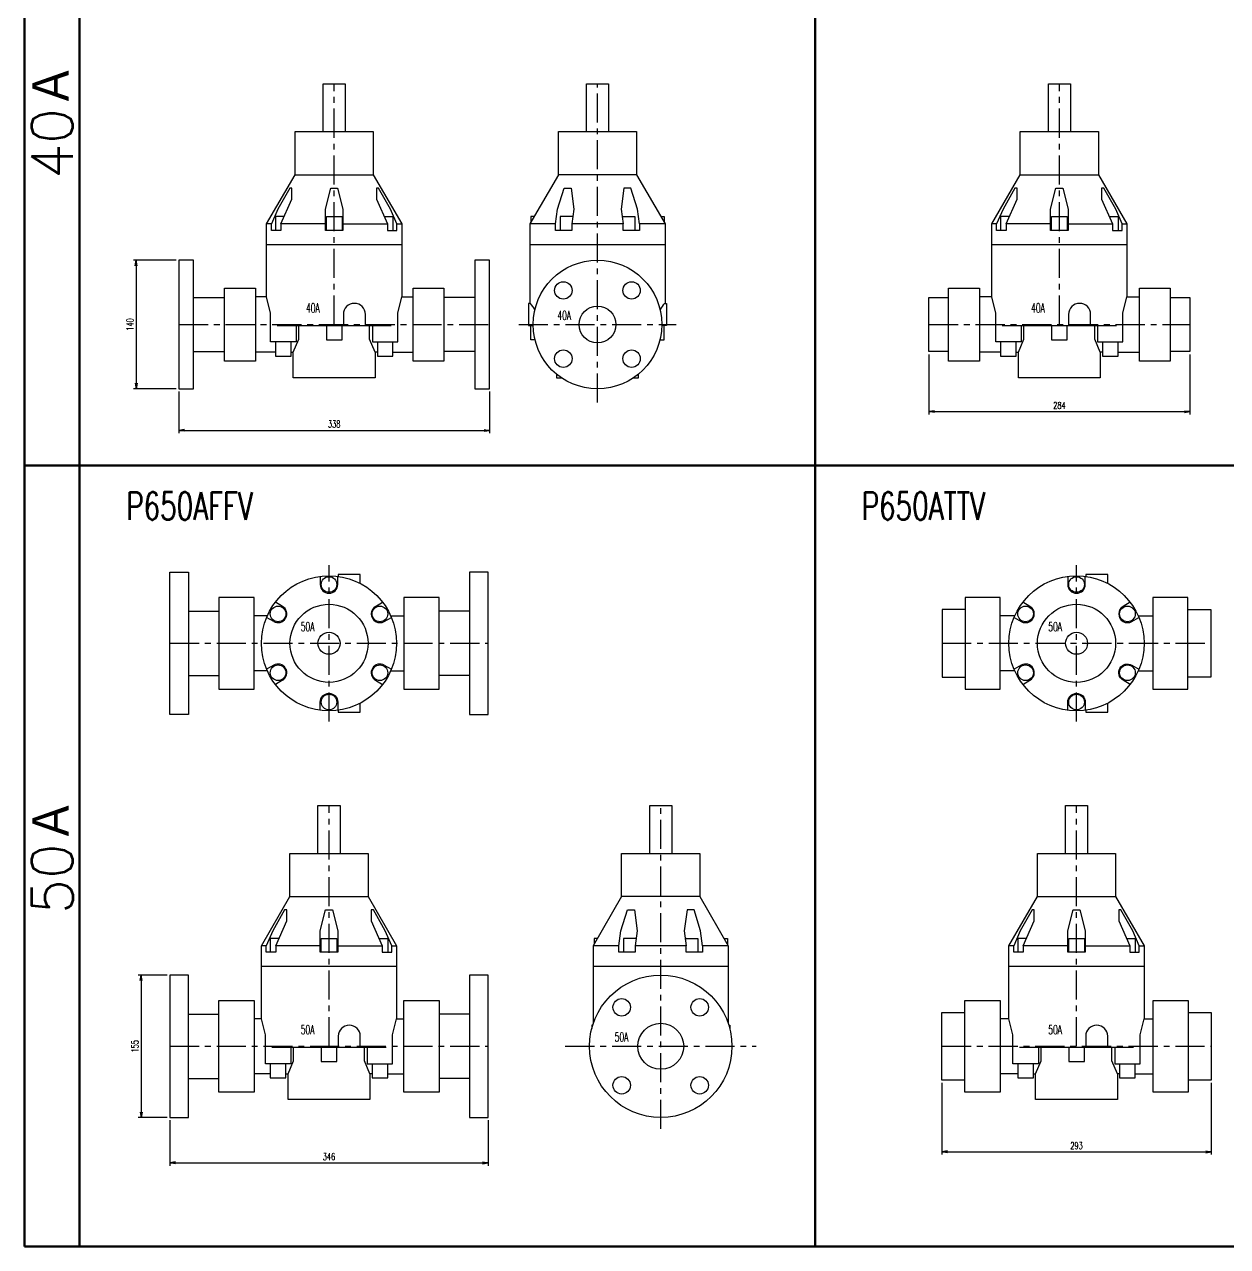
# Model space of a CAD drawing. Header units: millimetres. Extents: x 1711 to 90196, y -23291 to 8516.
# Drawn here: x 19972 to 21280, y -16594 to -15264 of the extents above; entities that cross this region are included whole.
import ezdxf

# ---------------------------------------------------------------- set-up
doc = ezdxf.new("R2010")
doc.units = ezdxf.units.MM
doc.header["$PDMODE"] = 35
doc.linetypes.add('CENTER', pattern=[50.8, 31.75, -6.35, 6.35, -6.35])
for name, color, linetype in [('CEN', 2, 'CENTER'), ('寸法', 2, 'Continuous'), ('配管-CVP', 4, 'Continuous')]:
    doc.layers.add(name, color=color, linetype=linetype)
doc.layers.add('line', color=153, linetype='Continuous', lineweight=50)
doc.styles.add('kpk', font='romans.shx', dxfattribs={"width": 0.7, "bigfont": 'extfont2.shx'})
doc.styles.get("Standard").update_dxf_attribs({"font": 'romans.shx', "bigfont": 'extfont.shx'})
doc.dimstyles.new('KPK-3', dxfattribs={"dimscale": 3, "dimtxt": 2.5, "dimasz": 2, "dimexe": 1, "dimexo": 1, "dimgap": 1, "dimtad": 3, "dimdec": 1, "dimdsep": 46, "dimtxsty": 'kpk', "dimblk": 'OPEN', "dimcen": 2.5, "dimclrd": 2, "dimclre": 2, "dimclrt": 4, "dimadec": 1, "dimazin": 2, "dimtfac": 1, "dimtdec": 1, "dimtmove": 0, "dimatfit": 2, "dimldrblk": 'OPEN', "dimfxl": 0, "dimlwd": -1, "dimlwe": -1, "dimarcsym": 0})

# ---------------------------------------------------------------- blocks, each defined once
blk = doc.blocks.new('_Open')
at = {"color": 0, "linetype": 'ByBlock', "lineweight": -2}
for p, q in [((-1, 0.17), (0, 0)), ((-1, -0.17), (0, 0)), ((0, 0), (-1, 0))]:
    blk.add_line(p, q, dxfattribs=at)
blk = doc.blocks.new('*D3020')
at = {"layer": 'Defpoints', "color": 0, "transparency": 16777216}
for p in [(20139.7, -15660.1), (20477.7, -15660.1), (20477.7, -15705.3)]:
    blk.add_point(p, dxfattribs=at)
at = {"layer": '寸法', "color": 2, "transparency": 16777216}
for p, q in [((20139.7, -15663.1), (20139.7, -15708.3)), ((20477.7, -15663.1), (20477.7, -15708.3)), ((20145.7, -15705.3), (20471.7, -15705.3))]:
    blk.add_line(p, q, dxfattribs=at)
at = {"layer": '寸法', "color": 2, "transparency": 16777216, "xscale": 6, "yscale": 6, "zscale": 6, "rotation": 180}
blk.add_blockref('_Open', (20139.7, -15705.3), dxfattribs=at)
at = {"layer": '寸法', "color": 2, "transparency": 16777216, "xscale": 6, "yscale": 6, "zscale": 6}
blk.add_blockref('_Open', (20477.7, -15705.3), dxfattribs=at)
at = {"layer": '寸法', "color": 4, "transparency": 16777216, "insert": (20308.7, -15698.5), "char_height": 7.5, "attachment_point": 5, "style": 'kpk', "bg_fill": 3, "box_fill_scale": 1.1, "bg_fill_color": 256, "bg_fill_true_color": 13158600, "bg_fill_transparency": 0}
blk.add_mtext('338', dxfattribs=at)
blk = doc.blocks.new('*D3021')
at = {"layer": 'Defpoints', "color": 0, "transparency": 16777216}
for p in [(20130, -16453.2), (20476, -16453.2), (20476, -16502.6)]:
    blk.add_point(p, dxfattribs=at)
at = {"layer": '寸法', "color": 2, "transparency": 16777216}
for p, q in [((20130, -16456.2), (20130, -16505.6)), ((20476, -16456.2), (20476, -16505.6)), ((20136, -16502.6), (20470, -16502.6))]:
    blk.add_line(p, q, dxfattribs=at)
at = {"layer": '寸法', "color": 2, "transparency": 16777216, "xscale": 6, "yscale": 6, "zscale": 6, "rotation": 180}
blk.add_blockref('_Open', (20130, -16502.6), dxfattribs=at)
at = {"layer": '寸法', "color": 2, "transparency": 16777216, "xscale": 6, "yscale": 6, "zscale": 6}
blk.add_blockref('_Open', (20476, -16502.6), dxfattribs=at)
at = {"layer": '寸法', "color": 4, "transparency": 16777216, "insert": (20303, -16495.8), "char_height": 7.5, "attachment_point": 5, "style": 'kpk', "bg_fill": 3, "box_fill_scale": 1.1, "bg_fill_color": 256, "bg_fill_true_color": 13158600, "bg_fill_transparency": 0}
blk.add_mtext('346', dxfattribs=at)
blk = doc.blocks.new('*D3022')
at = {"layer": 'Defpoints', "color": 0, "transparency": 16777216}
for p in [(20969.7, -16412.6), (21262.7, -16412.6), (21262.7, -16490.6)]:
    blk.add_point(p, dxfattribs=at)
at = {"layer": '寸法', "color": 2, "transparency": 16777216}
for p, q in [((20969.7, -16415.6), (20969.7, -16493.6)), ((21262.7, -16415.6), (21262.7, -16493.6)), ((20975.7, -16490.6), (21256.7, -16490.6))]:
    blk.add_line(p, q, dxfattribs=at)
at = {"layer": '寸法', "color": 2, "transparency": 16777216, "xscale": 6, "yscale": 6, "zscale": 6, "rotation": 180}
blk.add_blockref('_Open', (20969.7, -16490.6), dxfattribs=at)
at = {"layer": '寸法', "color": 2, "transparency": 16777216, "xscale": 6, "yscale": 6, "zscale": 6}
blk.add_blockref('_Open', (21262.7, -16490.6), dxfattribs=at)
at = {"layer": '寸法', "color": 4, "transparency": 16777216, "insert": (21116.2, -16483.9), "char_height": 7.5, "attachment_point": 5, "style": 'kpk', "bg_fill": 3, "box_fill_scale": 1.1, "bg_fill_color": 256, "bg_fill_true_color": 13158600, "bg_fill_transparency": 0}
blk.add_mtext('293', dxfattribs=at)
blk = doc.blocks.new('*D3023')
at = {"layer": 'Defpoints', "color": 0, "transparency": 16777216}
for p in [(20955.6, -15619.6), (21239.5, -15619.6), (21239.5, -15684.9)]:
    blk.add_point(p, dxfattribs=at)
at = {"layer": '寸法', "color": 2, "transparency": 16777216}
for p, q in [((20955.6, -15622.6), (20955.6, -15687.9)), ((21239.5, -15622.6), (21239.5, -15687.9)), ((20961.6, -15684.9), (21233.5, -15684.9))]:
    blk.add_line(p, q, dxfattribs=at)
at = {"layer": '寸法', "color": 2, "transparency": 16777216, "xscale": 6, "yscale": 6, "zscale": 6, "rotation": 180}
blk.add_blockref('_Open', (20955.6, -15684.9), dxfattribs=at)
at = {"layer": '寸法', "color": 2, "transparency": 16777216, "xscale": 6, "yscale": 6, "zscale": 6}
blk.add_blockref('_Open', (21239.5, -15684.9), dxfattribs=at)
at = {"layer": '寸法', "color": 4, "transparency": 16777216, "insert": (21097.6, -15678.2), "char_height": 7.5, "attachment_point": 5, "style": 'kpk', "bg_fill": 3, "box_fill_scale": 1.1, "bg_fill_color": 256, "bg_fill_true_color": 13158600, "bg_fill_transparency": 0}
blk.add_mtext('284', dxfattribs=at)
blk = doc.blocks.new('*D2998')
at = {"layer": 'Defpoints', "color": 0, "transparency": 16777216}
for p in [(20139.7, -15520.1), (20093.2, -15660.1), (20139.7, -15660.1)]:
    blk.add_point(p, dxfattribs=at)
at = {"layer": '寸法', "color": 2, "transparency": 16777216}
for p, q in [((20136.7, -15520.1), (20090.2, -15520.1)), ((20093.2, -15526.1), (20093.2, -15654.1)), ((20136.7, -15660.1), (20090.2, -15660.1))]:
    blk.add_line(p, q, dxfattribs=at)
at = {"layer": '寸法', "color": 2, "transparency": 16777216, "xscale": 6, "yscale": 6, "zscale": 6}
for p, rotation in [((20093.2, -15520.1), 90), ((20093.2, -15660.1), 270)]:
    blk.add_blockref('_Open', p, dxfattribs=dict(at, rotation=rotation))
at = {"layer": '寸法', "color": 4, "transparency": 16777216, "insert": (20086.5, -15590.1), "char_height": 7.5, "attachment_point": 5, "rotation": 90, "style": 'kpk', "bg_fill": 3, "box_fill_scale": 1.1, "bg_fill_color": 256, "bg_fill_true_color": 13158600, "bg_fill_transparency": 0}
blk.add_mtext('140', dxfattribs=at)
blk = doc.blocks.new('*D2999')
at = {"layer": 'Defpoints', "color": 0, "transparency": 16777216}
for p in [(20130, -16298.2), (20098.6, -16453.2), (20130, -16453.2)]:
    blk.add_point(p, dxfattribs=at)
at = {"layer": '寸法', "color": 2, "transparency": 16777216}
for p, q in [((20127, -16298.2), (20095.6, -16298.2)), ((20098.6, -16304.2), (20098.6, -16447.2)), ((20127, -16453.2), (20095.6, -16453.2))]:
    blk.add_line(p, q, dxfattribs=at)
at = {"layer": '寸法', "color": 2, "transparency": 16777216, "xscale": 6, "yscale": 6, "zscale": 6}
for p, rotation in [((20098.6, -16298.2), 90), ((20098.6, -16453.2), 270)]:
    blk.add_blockref('_Open', p, dxfattribs=dict(at, rotation=rotation))
at = {"layer": '寸法', "color": 4, "transparency": 16777216, "insert": (20091.9, -16375.7), "char_height": 7.5, "attachment_point": 5, "rotation": 90, "style": 'kpk', "bg_fill": 3, "box_fill_scale": 1.1, "bg_fill_color": 256, "bg_fill_true_color": 13158600, "bg_fill_transparency": 0}
blk.add_mtext('155', dxfattribs=at)
blk = doc.blocks.new('A$Cba4892d7')
at = {"layer": 'line'}
for p, q in [((60, 0), (60, -4960)), ((860, -100), (860, -4960)), ((0, -4110), (2460, -4110))]:
    blk.add_line(p, q, dxfattribs=at)
blk.add_lwpolyline([(0, -4960), (0, 0), (2460, 0), (2460, -4960)], close=True, dxfattribs=at)
at = {"layer": 'line', "char_height": 45, "attachment_point": 5, "rotation": 90}
for s, insert in [('40Ａ', (30, -3735)), ('50Ａ', (30, -4535))]:
    blk.add_mtext(s, dxfattribs=dict(at, insert=insert))
at = {"layer": 'line', "char_height": 30, "attachment_point": 4}
for s, insert in [('{\\W0.7;P650AFFV}', (110.7, -4154.1)), ('{\\W0.7;P650ATTV}', (910.7, -4154.1))]:
    blk.add_mtext(s, dxfattribs=dict(at, insert=insert))

msp = doc.modelspace()

# ---------------------------------------------------------------- linework, layer by layer
at = {"layer": 'CEN'}
for p, q in [((20308.6813, -15590.1273), (20308.6813, -15328.1273)), ((20595.0723, -15675.1273), (20595.0723, -15328.1273)), ((21097.5507, -15590.1273), (21097.5507, -15328.1273)), ((20139.6813, -15590.1273), (20477.6813, -15590.1273)), ((20509.3893, -15590.1273), (20680.7553, -15590.1273)), ((20955.5707, -15590.1273), (21239.5307, -15590.1273)), ((20303.0318, -16022.2165), (20303.0318, -15851.9165)), ((21116.19, -16022.2165), (21116.19, -15851.9165)), ((20130.0318, -15937.0665), (20476.0318, -15937.0665)), ((20969.94, -15937.0665), (21262.44, -15937.0665)), ((20303.0318, -16375.6691), (20303.0318, -16113.6691)), ((20663.883, -16465.6691), (20663.883, -16113.6691)), ((21116.19, -16375.6691), (21116.19, -16113.6691)), ((20130.0318, -16375.6691), (20476.0318, -16375.6691)), ((20560.083, -16375.6691), (20767.683, -16375.6691)), ((20969.69, -16375.6691), (21262.69, -16375.6691))]:
    msp.add_line(p, q, dxfattribs=at)
at = {"layer": '配管-CVP', "color": 0, "linetype": 'ByBlock'}
for p, q in [((20318.1813, -15480.6273), (20366.5562, -15480.6273)), ((20549.4911, -15480.6273), (20521.9403, -15480.6273)), ((21107.0507, -15480.6273), (21155.4256, -15480.6273)), ((20382.1813, -15503.3773), (20235.1813, -15503.3773)), ((20668.5723, -15503.3773), (20521.5723, -15503.3773)), ((21171.0507, -15503.3773), (21024.0507, -15503.3773)), ((20155.6813, -15560.6273), (20189.4313, -15560.6273)), ((20461.6813, -15560.6273), (20427.9313, -15560.6273)), ((20246.5833, -15591.1273), (20370.7793, -15591.1273)), ((21035.4528, -15591.1273), (21159.6487, -15591.1273)), ((20155.6813, -15619.6273), (20189.4313, -15619.6273)), ((20244.7557, -15620.1273), (20222.9313, -15620.1273)), ((20372.6069, -15620.1273), (20394.4313, -15620.1273)), ((20461.6813, -15619.6273), (20427.9313, -15619.6273)), ((21033.6251, -15620.1273), (21010.5007, -15620.1273)), ((21161.4764, -15620.1273), (21184.6007, -15620.1273)), ((20252.3562, -15896.8393), (20244.6629, -15892.3975)), ((20353.7074, -15896.8393), (20361.4008, -15892.3975)), ((20150.0318, -15902.0665), (20183.2818, -15902.0665)), ((20235.933, -15907.0665), (20221.5818, -15907.0665)), ((20370.1306, -15907.0665), (20384.4818, -15907.0665)), ((20456.0318, -15902.0665), (20422.7818, -15902.0665)), ((21049.0912, -15907.0665), (21033.24, -15907.0665)), ((21183.2888, -15907.0665), (21199.14, -15907.0665)), ((20242.8562, -15913.2937), (20235.1629, -15908.852)), ((20363.2074, -15913.2937), (20370.9008, -15908.852)), ((20242.8562, -15960.8393), (20235.1629, -15965.281)), ((20363.2074, -15960.8393), (20370.9008, -15965.281)), ((20150.0318, -15972.0665), (20183.2818, -15972.0665)), ((20235.933, -15967.0665), (20221.5818, -15967.0665)), ((20370.1306, -15967.0665), (20384.4818, -15967.0665)), ((20456.0318, -15972.0665), (20422.7818, -15972.0665)), ((21049.0912, -15967.0665), (21033.24, -15967.0665)), ((21183.2888, -15967.0665), (21199.14, -15967.0665)), ((20252.3562, -15977.2937), (20244.6629, -15981.7355)), ((20353.7074, -15977.2937), (20361.4008, -15981.7355)), ((20312.5318, -16266.1691), (20360.9067, -16266.1691)), ((20618.3018, -16266.1691), (20590.751, -16266.1691)), ((21125.69, -16266.1691), (21174.0649, -16266.1691)), ((20376.5318, -16288.9191), (20229.5318, -16288.9191)), ((20737.383, -16288.9191), (20590.383, -16288.9191)), ((21189.69, -16288.9191), (21042.69, -16288.9191)), ((20150.0318, -16340.6691), (20183.2818, -16340.6691)), ((20456.0318, -16340.6691), (20422.7818, -16340.6691)), ((20240.9339, -16376.6691), (20365.1298, -16376.6691)), ((21054.0921, -16376.6691), (21178.288, -16376.6691)), ((20150.0318, -16410.6691), (20183.2818, -16410.6691)), ((20239.1062, -16405.6691), (20221.5818, -16405.6691)), ((20366.9574, -16405.6691), (20384.4818, -16405.6691)), ((20456.0318, -16410.6691), (20422.7818, -16410.6691)), ((21052.2644, -16405.6691), (21032.99, -16405.6691)), ((21180.1156, -16405.6691), (21199.39, -16405.6691))]:
    msp.add_line(p, q, dxfattribs=at)
for points in [[(20296.6813, -15380.1273), (20296.6813, -15328.1273), (20320.6813, -15328.1273), (20320.6813, -15380.1273)], [(20583.0723, -15380.1273), (20583.0723, -15328.1273), (20607.0723, -15328.1273), (20607.0723, -15380.1273)], [(21085.5507, -15380.1273), (21085.5507, -15328.1273), (21109.5507, -15328.1273), (21109.5507, -15380.1273)], [(20235.1813, -15560.1273), (20235.1813, -15480.6273), (20266.1813, -15427.1273), (20266.1813, -15380.1273), (20351.1813, -15380.1273), (20351.1813, -15427.1273)], [(20552.5723, -15427.1273), (20552.5723, -15380.1273), (20637.5723, -15380.1273), (20637.5723, -15427.1273), (20668.5723, -15480.6273), (20668.5723, -15567.1273)], [(21024.0507, -15560.1273), (21024.0507, -15480.6273), (21055.0507, -15427.1273), (21055.0507, -15380.1273), (21140.0507, -15380.1273), (21140.0507, -15427.1273)], [(20266.1813, -15427.1273), (20351.1813, -15427.1273), (20382.1813, -15480.6273), (20382.1813, -15560.1273)], [(20637.5723, -15427.1273), (20552.5723, -15427.1273), (20521.5723, -15480.6273), (20521.5723, -15567.1273)], [(21055.0507, -15427.1273), (21140.0507, -15427.1273), (21171.0507, -15480.6273), (21171.0507, -15560.1273)], [(20299.1813, -15480.6273), (20250.8064, -15480.6273), (20262.7557, -15453.4993), (20262.7557, -15441.6273), (20260.3881, -15441.6273), (20247.4247, -15464.6273), (20240.3771, -15480.6273), (20235.5493, -15480.6273)], [(20376.9855, -15480.6273), (20369.9379, -15464.6273), (20356.9744, -15441.6273), (20354.6069, -15441.6273), (20354.6069, -15453.4993), (20366.5562, -15480.6273), (20366.5562, -15487.6273), (20376.9855, -15487.6273), (20376.9855, -15480.6273), (20381.8133, -15480.6273)], [(20668.2043, -15480.6273), (20640.6535, -15480.6273), (20638.457, -15464.6273), (20631.3855, -15441.6273), (20623.7189, -15441.6273), (20620.6829, -15464.6273), (20622.8468, -15480.6273), (20567.3204, -15480.6273)], [(21088.0507, -15480.6273), (21039.6759, -15480.6273), (21051.6251, -15453.4993), (21051.6251, -15441.6273), (21049.2576, -15441.6273), (21036.2942, -15464.6273), (21029.2466, -15480.6273), (21024.4188, -15480.6273)], [(21165.8549, -15480.6273), (21158.8073, -15464.6273), (21145.8439, -15441.6273), (21143.4764, -15441.6273), (21143.4764, -15453.4993), (21155.4256, -15480.6273), (21155.4256, -15487.6273), (21165.8549, -15487.6273), (21165.8549, -15480.6273), (21170.6827, -15480.6273)], [(20250.8064, -15480.6273), (20250.8064, -15487.6273), (20240.3771, -15487.6273), (20240.3771, -15480.6273)], [(20254.3302, -15472.6273), (20244.7557, -15472.6273), (20244.7557, -15487.6273)], [(20300.1813, -15487.6273), (20300.1813, -15472.6273), (20317.1813, -15472.6273), (20317.1813, -15487.6273)], [(20363.0324, -15472.6273), (20372.6069, -15472.6273), (20372.6069, -15487.6273)], [(20526.2078, -15472.6273), (20522.5723, -15472.6273), (20522.5723, -15478.9563)], [(20567.2977, -15472.6273), (20554.5723, -15472.6273), (20554.5723, -15487.6273)], [(20622.8468, -15472.6273), (20635.5723, -15472.6273), (20635.5723, -15487.6273)], [(20640.6535, -15480.6273), (20640.6535, -15487.6273), (20622.8468, -15487.6273), (20622.8468, -15480.6273)], [(20663.9368, -15472.6273), (20667.5723, -15472.6273), (20667.5723, -15478.9563)], [(21039.6759, -15480.6273), (21039.6759, -15487.6273), (21029.2466, -15487.6273), (21029.2466, -15480.6273)], [(21043.1997, -15472.6273), (21033.6251, -15472.6273), (21033.6251, -15487.6273)], [(21089.0507, -15487.6273), (21089.0507, -15472.6273), (21106.0507, -15472.6273), (21106.0507, -15487.6273)], [(21151.9018, -15472.6273), (21161.4764, -15472.6273), (21161.4764, -15487.6273)], [(20267.1813, -15591.1273), (20267.1813, -15609.1273), (20239.5073, -15609.1273), (20239.5073, -15577.738), (20235.1813, -15560.1273), (20222.9313, -15560.1273)], [(20350.1813, -15591.1273), (20350.1813, -15609.1273), (20377.8553, -15609.1273), (20377.8553, -15577.738), (20382.1813, -15560.1273), (20394.4313, -15560.1273)], [(21056.0507, -15591.1273), (21056.0507, -15609.1273), (21028.3768, -15609.1273), (21028.3768, -15577.738), (21024.0507, -15560.1273), (21010.5007, -15560.1273)], [(21139.0507, -15591.1273), (21139.0507, -15609.1273), (21166.7247, -15609.1273), (21166.7247, -15577.738), (21171.0507, -15560.1273), (21184.6007, -15560.1273)], [(20522.2394, -15567.1273), (20520.0723, -15567.1273), (20520.0723, -15591.1273), (20525.0794, -15591.1273)], [(20667.9051, -15567.1273), (20670.0723, -15567.1273), (20670.0723, -15591.1273), (20665.0651, -15591.1273)], [(20261.7557, -15620.1273), (20264.1813, -15620.1273), (20270.1233, -15605.9862), (20270.1233, -15591.1273)], [(20300.1813, -15591.1273), (20300.1813, -15606.6273), (20317.1813, -15606.6273), (20317.1813, -15591.1273)], [(20355.6069, -15620.1273), (20353.1813, -15620.1273), (20347.2393, -15605.9862), (20347.2393, -15591.1273)], [(20527.0447, -15606.6273), (20522.5723, -15606.6273), (20522.5723, -15591.1273)], [(20663.0999, -15606.6273), (20667.5723, -15606.6273), (20667.5723, -15591.1273)], [(21089.0507, -15591.1273), (21089.0507, -15606.6273), (21106.0507, -15606.6273), (21106.0507, -15591.1273)], [(20244.7557, -15609.1273), (20244.7557, -15624.6273), (20261.7557, -15624.6273), (20261.7557, -15609.1273)], [(20355.6069, -15609.1273), (20355.6069, -15624.6273), (20372.6069, -15624.6273), (20372.6069, -15609.1273)], [(20353.1813, -15620.1273), (20353.1813, -15648.1273), (20264.1813, -15648.1273), (20264.1813, -15620.1273)], [(20550.5723, -15644.162), (20550.5723, -15648.1273), (20555.8805, -15648.1273)], [(20634.2641, -15648.1273), (20639.5723, -15648.1273), (20639.5723, -15644.162)], [(20337.0318, -15871.9032), (20337.0318, -15862.0665), (20313.0318, -15862.0665), (20313.0318, -15864.2499)], [(21150.19, -15871.9032), (21150.19, -15862.0665), (21126.19, -15862.0665), (21126.19, -15864.2499)], [(20994.94, -15900.1665), (20969.94, -15900.1665), (20969.94, -15973.9665), (20994.94, -15973.9665)], [(21237.44, -15900.1665), (21262.44, -15900.1665), (21262.44, -15973.9665), (21237.44, -15973.9665)], [(20313.0318, -16009.883), (20313.0318, -16012.0665), (20337.0318, -16012.0665), (20337.0318, -16002.2297)], [(21126.19, -16009.883), (21126.19, -16012.0665), (21150.19, -16012.0665), (21150.19, -16002.2297)], [(20291.0318, -16165.6691), (20291.0318, -16113.6691), (20315.0318, -16113.6691), (20315.0318, -16165.6691)], [(20651.883, -16165.6691), (20651.883, -16113.6691), (20675.883, -16113.6691), (20675.883, -16165.6691)], [(21104.19, -16165.6691), (21104.19, -16113.6691), (21128.19, -16113.6691), (21128.19, -16165.6691)], [(20229.5318, -16345.6691), (20229.5318, -16266.1691), (20260.5318, -16212.6691), (20260.5318, -16165.6691), (20345.5318, -16165.6691), (20345.5318, -16212.6691)], [(20621.383, -16212.6691), (20621.383, -16165.6691), (20706.383, -16165.6691), (20706.383, -16212.6691), (20737.383, -16266.1691), (20737.383, -16351.0927)], [(21042.69, -16345.6691), (21042.69, -16266.1691), (21073.69, -16212.6691), (21073.69, -16165.6691), (21158.69, -16165.6691), (21158.69, -16212.6691)], [(20260.5318, -16212.6691), (20345.5318, -16212.6691), (20376.5318, -16266.1691), (20376.5318, -16345.6691)], [(20706.383, -16212.6691), (20621.383, -16212.6691), (20590.383, -16266.1691), (20590.383, -16351.0927)], [(21073.69, -16212.6691), (21158.69, -16212.6691), (21189.69, -16266.1691), (21189.69, -16345.6691)], [(20293.5318, -16266.1691), (20245.1569, -16266.1691), (20257.1062, -16239.041), (20257.1062, -16227.1691), (20254.7387, -16227.1691), (20241.7753, -16250.1691), (20234.7276, -16266.1691), (20229.8998, -16266.1691)], [(20371.336, -16266.1691), (20364.2884, -16250.1691), (20351.325, -16227.1691), (20348.9574, -16227.1691), (20348.9574, -16239.041), (20360.9067, -16266.1691), (20360.9067, -16273.1691), (20371.336, -16273.1691), (20371.336, -16266.1691), (20376.1638, -16266.1691)], [(20737.015, -16266.1691), (20709.4642, -16266.1691), (20707.2677, -16250.1691), (20700.1962, -16227.1691), (20692.5296, -16227.1691), (20689.4936, -16250.1691), (20691.6575, -16266.1691), (20636.1311, -16266.1691)], [(21106.69, -16266.1691), (21058.3151, -16266.1691), (21070.2644, -16239.041), (21070.2644, -16227.1691), (21067.8969, -16227.1691), (21054.9334, -16250.1691), (21047.8858, -16266.1691), (21043.058, -16266.1691)], [(21184.4942, -16266.1691), (21177.4466, -16250.1691), (21164.4832, -16227.1691), (21162.1156, -16227.1691), (21162.1156, -16239.041), (21174.0649, -16266.1691), (21174.0649, -16273.1691), (21184.4942, -16273.1691), (21184.4942, -16266.1691), (21189.322, -16266.1691)], [(20245.1569, -16266.1691), (20245.1569, -16273.1691), (20234.7276, -16273.1691), (20234.7276, -16266.1691)], [(20248.6808, -16258.1691), (20239.1062, -16258.1691), (20239.1062, -16273.1691)], [(20294.5318, -16273.1691), (20294.5318, -16258.1691), (20311.5318, -16258.1691), (20311.5318, -16273.1691)], [(20357.3829, -16258.1691), (20366.9574, -16258.1691), (20366.9574, -16273.1691)], [(20595.0185, -16258.1691), (20591.383, -16258.1691), (20591.383, -16264.4981)], [(20636.1084, -16258.1691), (20623.383, -16258.1691), (20623.383, -16273.1691)], [(20691.6575, -16258.1691), (20704.383, -16258.1691), (20704.383, -16273.1691)], [(20709.4642, -16266.1691), (20709.4642, -16273.1691), (20691.6575, -16273.1691), (20691.6575, -16266.1691)], [(20732.7475, -16258.1691), (20736.383, -16258.1691), (20736.383, -16264.4981)], [(21058.3151, -16266.1691), (21058.3151, -16273.1691), (21047.8858, -16273.1691), (21047.8858, -16266.1691)], [(21061.8389, -16258.1691), (21052.2644, -16258.1691), (21052.2644, -16273.1691)], [(21107.69, -16273.1691), (21107.69, -16258.1691), (21124.69, -16258.1691), (21124.69, -16273.1691)], [(21170.5411, -16258.1691), (21180.1156, -16258.1691), (21180.1156, -16273.1691)], [(20261.5318, -16376.6691), (20261.5318, -16394.6691), (20233.8578, -16394.6691), (20233.8578, -16363.2798), (20229.5318, -16345.6691), (20221.5818, -16345.6691)], [(20344.5318, -16376.6691), (20344.5318, -16394.6691), (20372.2058, -16394.6691), (20372.2058, -16363.2798), (20376.5318, -16345.6691), (20384.4818, -16345.6691)], [(21074.69, -16376.6691), (21074.69, -16394.6691), (21047.016, -16394.6691), (21047.016, -16363.2798), (21042.69, -16345.6691), (21032.99, -16345.6691)], [(21157.69, -16376.6691), (21157.69, -16394.6691), (21185.364, -16394.6691), (21185.364, -16363.2798), (21189.69, -16345.6691), (21199.39, -16345.6691)], [(20589.8745, -16352.6691), (20588.883, -16352.6691), (20588.883, -16356.1435)], [(20737.8914, -16352.6691), (20738.883, -16352.6691), (20738.883, -16356.1435)], [(20256.1062, -16405.6691), (20258.5318, -16405.6691), (20264.4738, -16391.5279), (20264.4738, -16376.6691)], [(20294.5318, -16376.6691), (20294.5318, -16392.1691), (20311.5318, -16392.1691), (20311.5318, -16376.6691)], [(20349.9574, -16405.6691), (20347.5318, -16405.6691), (20341.5898, -16391.5279), (20341.5898, -16376.6691)], [(21069.2644, -16405.6691), (21071.69, -16405.6691), (21077.632, -16391.5279), (21077.632, -16376.6691)], [(21107.69, -16376.6691), (21107.69, -16392.1691), (21124.69, -16392.1691), (21124.69, -16376.6691)], [(21163.1156, -16405.6691), (21160.69, -16405.6691), (21154.748, -16391.5279), (21154.748, -16376.6691)], [(20239.1062, -16394.6691), (20239.1062, -16410.1691), (20256.1062, -16410.1691), (20256.1062, -16394.6691)], [(20349.9574, -16394.6691), (20349.9574, -16410.1691), (20366.9574, -16410.1691), (20366.9574, -16394.6691)], [(20347.5318, -16405.6691), (20347.5318, -16433.6691), (20258.5318, -16433.6691), (20258.5318, -16405.6691)]]:
    msp.add_lwpolyline(points, dxfattribs=at)
for points in [[(20299.1813, -15464.6273), (20304.9653, -15441.6273), (20312.3973, -15441.6273), (20318.1813, -15464.6273), (20318.1813, -15487.6273), (20299.1813, -15487.6273)], [(20566.4256, -15441.6273), (20569.4617, -15464.6273), (20567.2977, -15480.6273), (20567.2977, -15487.6273), (20549.4911, -15487.6273), (20549.4911, -15480.6273), (20551.6876, -15464.6273), (20558.7591, -15441.6273)], [(21088.0507, -15464.6273), (21093.8347, -15441.6273), (21101.2668, -15441.6273), (21107.0507, -15464.6273), (21107.0507, -15487.6273), (21088.0507, -15487.6273)], [(20189.4313, -15550.3773), (20222.9313, -15550.3773), (20222.9313, -15629.8773), (20189.4313, -15629.8773)], [(20427.9313, -15629.8773), (20394.4313, -15629.8773), (20394.4313, -15550.3773), (20427.9313, -15550.3773)], [(20150.0318, -16014.5665), (20130.0318, -16014.5665), (20130.0318, -15859.5665), (20150.0318, -15859.5665)], [(20476.0318, -15859.5665), (20456.0318, -15859.5665), (20456.0318, -16014.5665), (20476.0318, -16014.5665)], [(20221.5818, -15887.0665), (20183.2818, -15887.0665), (20183.2818, -15987.0665), (20221.5818, -15987.0665)], [(20422.7818, -15887.0665), (20384.4818, -15887.0665), (20384.4818, -15987.0665), (20422.7818, -15987.0665)], [(21033.24, -15887.0665), (20994.94, -15887.0665), (20994.94, -15987.0665), (21033.24, -15987.0665)], [(21237.44, -15887.0665), (21199.14, -15887.0665), (21199.14, -15987.0665), (21237.44, -15987.0665)], [(20293.5318, -16250.1691), (20299.3158, -16227.1691), (20306.7479, -16227.1691), (20312.5318, -16250.1691), (20312.5318, -16273.1691), (20293.5318, -16273.1691)], [(20635.2363, -16227.1691), (20638.2724, -16250.1691), (20636.1084, -16266.1691), (20636.1084, -16273.1691), (20618.3018, -16273.1691), (20618.3018, -16266.1691), (20620.4983, -16250.1691), (20627.5697, -16227.1691)], [(21106.69, -16250.1691), (21112.474, -16227.1691), (21119.9061, -16227.1691), (21125.69, -16250.1691), (21125.69, -16273.1691), (21106.69, -16273.1691)], [(20183.2818, -16325.6691), (20221.5818, -16325.6691), (20221.5818, -16425.6691), (20183.2818, -16425.6691)], [(20422.7818, -16425.6691), (20384.4818, -16425.6691), (20384.4818, -16325.6691), (20422.7818, -16325.6691)]]:
    msp.add_lwpolyline(points, close=True, dxfattribs=at)
for points in [[(20342.6813, -15591.1273), (20342.6813, -15579.1273, 1), (20318.6813, -15579.1273), (20318.6813, -15591.1273)], [(21131.5507, -15591.1273), (21131.5507, -15579.1273, 1), (21107.5507, -15579.1273), (21107.5507, -15591.1273)], [(20293.5318, -15864.183), (20293.5318, -15873.0665, 1), (20312.5318, -15873.0665), (20312.5318, -15864.183)], [(21106.69, -15864.183), (21106.69, -15873.0665, 1), (21125.69, -15873.0665), (21125.69, -15864.183)], [(21048.3211, -15908.852), (21056.0144, -15913.2937, 1), (21065.5144, -15896.8393), (21057.8211, -15892.3975)], [(21174.559, -15892.3975), (21166.8656, -15896.8393, 1), (21176.3656, -15913.2937), (21184.059, -15908.852)], [(21057.8211, -15981.7355), (21065.5144, -15977.2937, 1), (21056.0144, -15960.8393), (21048.3211, -15965.281)], [(21174.559, -15981.7355), (21166.8656, -15977.2937, -1), (21176.3656, -15960.8393), (21184.059, -15965.281)], [(20293.5318, -16009.95), (20293.5318, -16001.0665, -1), (20312.5318, -16001.0665), (20312.5318, -16009.95)], [(21106.69, -16009.95), (21106.69, -16001.0665, -1), (21125.69, -16001.0665), (21125.69, -16009.95)], [(20337.0318, -16376.6691), (20337.0318, -16364.6691, 1), (20313.0318, -16364.6691), (20313.0318, -16376.6691)], [(21150.19, -16376.6691), (21150.19, -16364.6691, 1), (21126.19, -16364.6691), (21126.19, -16376.6691)]]:
    msp.add_lwpolyline(points, format="xyb", dxfattribs=at)
for centre, radius in [((20595.0723, -15590.1273), 70), ((20557.9492, -15553.0042), 9.5), ((20632.1954, -15553.0042), 9.5), ((20595.0723, -15590.1273), 20), ((20557.9492, -15627.2504), 9.5), ((20632.1954, -15627.2504), 9.5), ((20303.0318, -15937.0665), 73.5), ((20303.0318, -15873.0665), 8.5), ((21116.19, -15937.0665), 73.5), ((21116.19, -15873.0665), 8.5), ((20303.0318, -15937.0665), 42.5), ((21116.19, -15937.0665), 42.5), ((20247.6062, -15905.0665), 8.5), ((20358.4574, -15905.0665), 8.5), ((21060.7644, -15905.0665), 8.5), ((21171.6156, -15905.0665), 8.5), ((20303.0318, -15937.0665), 12), ((21116.19, -15937.0665), 12), ((20247.6062, -15969.0665), 8.5), ((20358.4574, -15969.0665), 8.5), ((21060.7644, -15969.0665), 8.5), ((21171.6156, -15969.0665), 8.5), ((20303.0318, -16001.0665), 8.5), ((21116.19, -16001.0665), 8.5), ((20663.883, -16375.6691), 77.5), ((20621.4566, -16333.2427), 9.5), ((20706.3094, -16333.2427), 9.5), ((20663.883, -16375.6691), 25), ((20621.4566, -16418.0955), 9.5), ((20706.3094, -16418.0955), 9.5)]:
    msp.add_circle(centre, radius, dxfattribs=at)
for centre, radius, start, end in [((20567.5723, -15476.6273), 4, 78.513088, 90), ((20622.5723, -15476.6273), 4, 90, 101.486912), ((20469.1891, -15609.4845), 67.8857, 31.749464, 38.605012), ((20720.9555, -15609.4845), 67.8857, 141.394988, 148.250536), ((20247.6062, -15905.0665), 9.5, 240, 60), ((20358.4574, -15905.0665), 9.5, 120, 300), ((20247.6062, -15969.0665), 9.5, 300, 120), ((20358.4574, -15969.0665), 9.5, 60, 240), ((20636.383, -16262.1691), 4, 78.513088, 90), ((20691.383, -16262.1691), 4, 90, 101.486912)]:
    msp.add_arc(centre, radius, start, end, dxfattribs=at)

# ---------------------------------------------------------------- texts
at = {"layer": 'Defpoints', "color": 6, "linetype": 'ByBlock', "style": 'kpk', "width": 0.6}
for s, p in [('40A', (20277.98, -15576.9905)), ('40A', (20551.4166, -15585.1411)), ('40A', (21066.8495, -15576.9905)), ('50A', (20272.3305, -15923.9297)), ('50A', (21085.4887, -15923.9297)), ('50A', (20272.3305, -16362.5323)), ('50A', (21085.4887, -16362.5323)), ('50A', (20613.7794, -16370.53))]:
    msp.add_text(s, height=10, dxfattribs=at).set_placement(p)

# ---------------------------------------------------------------- dimensions: what is measured, and where the dimension line sits
at = {"layer": '寸法'}
for base, p1, p2, picture, middle in [((20477.6813, -15705.2894), (20139.6813, -15660.1273), (20477.6813, -15660.1273), '*D3020', (20308.6813, -15698.5394)), ((21262.69, -16490.6056), (20969.69, -16412.5691), (21262.69, -16412.5691), '*D3022', (21116.19, -16483.8556)), ((20476.0318, -16502.5732), (20130.0318, -16453.1691), (20476.0318, -16453.1691), '*D3021', (20303.0318, -16495.8232))]:
    dim = msp.add_linear_dim(base=base, p1=p1, p2=p2, dimstyle='KPK-3', dxfattribs=at)
    dim.commit()
    dim.dimension.update_dxf_attribs({"geometry": picture, "text_midpoint": middle})

# ---------------------------------------------------------------- next in the draw order: linework, layer by layer
at = {"layer": '配管-CVP', "color": 0, "linetype": 'ByBlock'}
for points in [[(20477.6813, -15520.1273), (20461.6813, -15520.1273), (20461.6813, -15660.1273), (20477.6813, -15660.1273)], [(20456.0318, -16453.1691), (20476.0318, -16453.1691), (20476.0318, -16298.1691), (20456.0318, -16298.1691)], [(20994.69, -16325.6691), (21032.99, -16325.6691), (21032.99, -16425.6691), (20994.69, -16425.6691)], [(21237.69, -16425.6691), (21199.39, -16425.6691), (21199.39, -16325.6691), (21237.69, -16325.6691)]]:
    msp.add_lwpolyline(points, close=True, dxfattribs=at)
for points in [[(20994.69, -16412.5691), (20969.69, -16412.5691), (20969.69, -16338.7691), (20994.69, -16338.7691)], [(21237.69, -16338.7691), (21262.69, -16338.7691), (21262.69, -16412.5691), (21237.69, -16412.5691)], [(21052.2644, -16394.6691), (21052.2644, -16410.1691), (21069.2644, -16410.1691), (21069.2644, -16394.6691)], [(21163.1156, -16394.6691), (21163.1156, -16410.1691), (21180.1156, -16410.1691), (21180.1156, -16394.6691)], [(21160.69, -16405.6691), (21160.69, -16433.6691), (21071.69, -16433.6691), (21071.69, -16405.6691)]]:
    msp.add_lwpolyline(points, dxfattribs=at)

# ---------------------------------------------------------------- next in the draw order: dimensions: what is measured, and where the dimension line sits
at = {"layer": '寸法'}
for base, p1, p2, picture, middle in [((20093.2495, -15660.1273), (20139.6813, -15520.1273), (20139.6813, -15660.1273), '*D2998', (20086.4995, -15590.1273)), ((20098.6105, -16453.1691), (20130.0318, -16298.1691), (20130.0318, -16453.1691), '*D2999', (20091.8605, -16375.6691))]:
    dim = msp.add_linear_dim(base=base, p1=p1, p2=p2, angle=90, dimstyle='KPK-3', dxfattribs=at)
    dim.commit()
    dim.dimension.update_dxf_attribs({"geometry": picture, "text_midpoint": middle})
dim = msp.add_linear_dim(base=(21239.5307, -15684.9282), p1=(20955.5707, -15619.6273), p2=(21239.5307, -15619.6273), dimstyle='KPK-3', dxfattribs=at)
dim.commit()
dim.dimension.update_dxf_attribs({"geometry": '*D3023', "text_midpoint": (21097.5507, -15678.1782)})

# ---------------------------------------------------------------- next in the draw order: linework, layer by layer
at = {"layer": '配管-CVP', "color": 0, "linetype": 'ByBlock'}
for points in [[(20139.6813, -15520.1273), (20139.6813, -15660.1273), (20155.6813, -15660.1273), (20155.6813, -15520.1273)], [(20977.0007, -15550.3773), (21010.5007, -15550.3773), (21010.5007, -15629.8773), (20977.0007, -15629.8773)], [(21218.1007, -15629.8773), (21184.6007, -15629.8773), (21184.6007, -15550.3773), (21218.1007, -15550.3773)], [(20130.0318, -16298.1691), (20130.0318, -16453.1691), (20150.0318, -16453.1691), (20150.0318, -16298.1691)]]:
    msp.add_lwpolyline(points, close=True, dxfattribs=at)
for points in [[(20977.0007, -15619.6273), (20955.5707, -15619.6273), (20955.5707, -15560.6273), (20977.0007, -15560.6273)], [(21218.1007, -15560.6273), (21239.5307, -15560.6273), (21239.5307, -15619.6273), (21218.1007, -15619.6273)], [(21050.6251, -15620.1273), (21053.0507, -15620.1273), (21058.9927, -15605.9862), (21058.9927, -15591.1273)], [(21144.4764, -15620.1273), (21142.0507, -15620.1273), (21136.1088, -15605.9862), (21136.1088, -15591.1273)], [(21033.6251, -15609.1273), (21033.6251, -15624.6273), (21050.6251, -15624.6273), (21050.6251, -15609.1273)], [(21144.4764, -15609.1273), (21144.4764, -15624.6273), (21161.4764, -15624.6273), (21161.4764, -15609.1273)], [(21142.0507, -15620.1273), (21142.0507, -15648.1273), (21053.0507, -15648.1273), (21053.0507, -15620.1273)]]:
    msp.add_lwpolyline(points, dxfattribs=at)

# ---------------------------------------------------------------- next in the draw order: block references
at = {"layer": 'line', "linetype": 'ByBlock'}
msp.add_blockref('A$Cba4892d7', (19971.7368, -11633.6234), dxfattribs=at)

doc.saveas('drawing.dxf')
